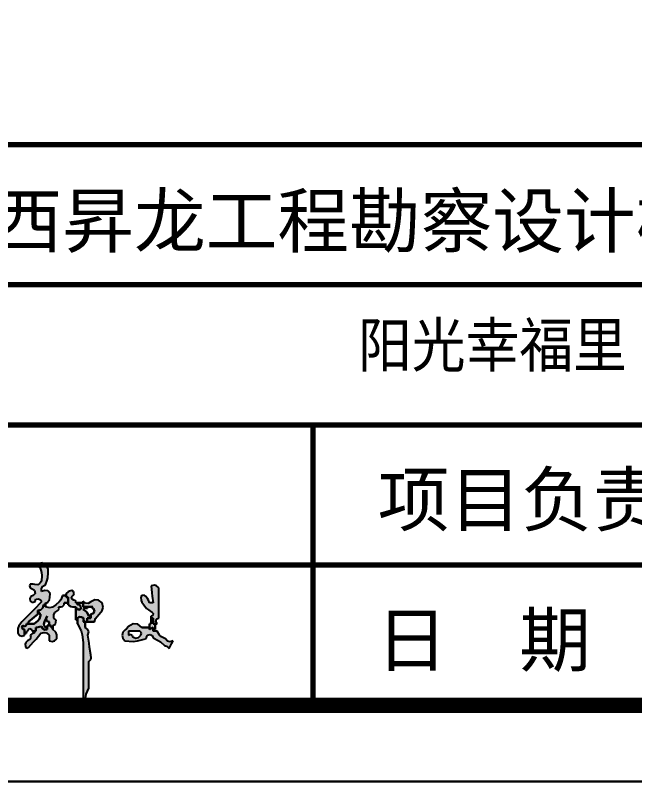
# Model space of a CAD drawing. Header units: millimetres. Extents: x -255 to 9196, y 129 to 426.
# Drawn here: x 3059 to 3099.7, y 129.3 to 179.6 of the extents above; entities that cross this region are included whole.
import ezdxf
from ezdxf.enums import TextEntityAlignment as Align

# ---------------------------------------------------------------- set-up
doc = ezdxf.new("R2010")
doc.units = ezdxf.units.MM
doc.layers.add('不打印', color=7, linetype='Continuous', plot=False)
doc.layers.add('地质-图框', color=7, linetype='Continuous')
doc.styles.add('LZ_PMT_LINE', font='SIMSUN_0.TTF', dxfattribs={"height": 2})
doc.styles.get("Standard").update_dxf_attribs({"font": 'simfang_0.ttf', "height": 2.5})

# ---------------------------------------------------------------- blocks, each defined once
blk = doc.blocks.new('zhengyi')
h = blk.add_hatch(color=256)
h.dxf.hatch_style = 1
h.paths.add_polyline_path([(256.6931, 181.627), (256.7081, 181.638), (256.7147, 181.6434), (256.7166, 181.6509), (256.7133, 181.6588), (256.7264, 181.6573), (256.735, 181.6602), (256.7446, 181.6692), (256.7446, 181.6734), (256.7446, 181.6755), (256.7446, 181.6797), (256.7654, 181.6797), (256.7654, 181.7109), (256.7613, 181.7109), (256.7592, 181.7109), (256.755, 181.7109), (256.755, 181.7213), (256.7342, 181.7213), (256.7253, 181.6975), (256.7171, 181.6857), (256.6977, 181.6692), (256.679, 181.6554), (256.6628, 181.6525), (256.6404, 181.6588), (256.6404, 181.6692), (256.63, 181.6692), (256.6264, 181.6519), (256.6161, 181.6415), (256.5987, 181.638), (256.5987, 181.6276), (256.6092, 181.6276), (256.6068, 181.6236), (256.6097, 181.6176), (256.6144, 181.6171), (256.6071, 181.5928), (256.5983, 181.5802), (256.5779, 181.5651), (256.5466, 181.5651), (256.5362, 181.5651), (256.5352, 181.5558), (256.5234, 181.5499), (256.5154, 181.5546), (256.5106, 181.5466), (256.5165, 181.5348), (256.5258, 181.5338), (256.5258, 181.513), (256.5362, 181.513), (256.5387, 181.5219), (256.5409, 181.5264), (256.5466, 181.5338), (256.5547, 181.5386), (256.5665, 181.5326), (256.5675, 181.5234), (256.5883, 181.5234), (256.5883, 181.5317), (256.5883, 181.5359), (256.5883, 181.5442), (256.6007, 181.5469), (256.607, 181.5479), (256.6196, 181.5494), (256.6259, 181.537), (256.6371, 181.5314), (256.6508, 181.5338), (256.6508, 181.5442), (256.6404, 181.5442), (256.633, 181.5545), (256.6316, 181.5633), (256.6352, 181.5755), (256.6414, 181.588), (256.6443, 181.5937), (256.6436, 181.5957), (256.6508, 181.6067), (256.6446, 181.5942), (256.6443, 181.5937), (256.6489, 181.58), (256.6612, 181.5755), (256.6612, 181.5546), (256.6717, 181.5546), (256.6717, 181.5505), (256.6717, 181.5484), (256.6717, 181.5442), (256.6821, 181.5442), (256.6821, 181.5546), (256.6966, 181.563), (256.6993, 181.5846), (256.6873, 181.5963), (256.6871, 181.6149)])
h.paths.add_polyline_path([(256.6664, 181.7317), (256.6531, 181.7455), (256.6375, 181.749), (256.6196, 181.7422), (256.6185, 181.7589), (256.6254, 181.7711), (256.6404, 181.7786), (256.6503, 181.8046), (256.6535, 181.8187), (256.656, 181.8463), (256.6549, 181.8678), (256.6476, 181.881), (256.63, 181.8932), (256.6219, 181.9001), (256.6087, 181.8975), (256.6039, 181.888), (256.6016, 181.884), (256.6045, 181.8781), (256.6092, 181.8776), (256.6189, 181.8476), (256.6211, 181.831), (256.6196, 181.7995), (256.6112, 181.7911), (256.6071, 181.787), (256.5987, 181.7786), (256.5822, 181.7817), (256.5738, 181.7827), (256.5571, 181.7838), (256.553, 181.7734), (256.5573, 181.7625), (256.5675, 181.7578), (256.5804, 181.7507), (256.5831, 181.7317), (256.5727, 181.7213), (256.5602, 181.715), (256.5547, 181.7038), (256.5571, 181.6901), (256.5681, 181.6829), (256.5838, 181.6881), (256.5883, 181.7005), (256.6021, 181.7029), (256.6132, 181.6973), (256.6196, 181.6849), (256.5758, 181.6411), (256.5539, 181.6192), (256.5102, 181.5755), (256.4943, 181.5544), (256.4893, 181.5393), (256.4893, 181.513), (256.4988, 181.5011), (256.5115, 181.4975), (256.5258, 181.5025), (256.5258, 181.5338), (256.5165, 181.5348), (256.5106, 181.5466), (256.5154, 181.5546), (256.5234, 181.5499), (256.5352, 181.5558), (256.5362, 181.5651), (256.5466, 181.5651), (256.5466, 181.5755), (256.5675, 181.5921), (256.5779, 181.6005), (256.5987, 181.6171), (256.5987, 181.6276), (256.5987, 181.638), (256.6161, 181.6415), (256.6264, 181.6519), (256.63, 181.6692), (256.6404, 181.6692), (256.6404, 181.6797), (256.6446, 181.6797), (256.6467, 181.6797), (256.6508, 181.6797), (256.6621, 181.6982), (256.6657, 181.71)])
h.paths.add_polyline_path([(256.6985, 181.5185), (256.6821, 181.5338), (256.6821, 181.5442), (256.6717, 181.5442), (256.6717, 181.5484), (256.6717, 181.5505), (256.6717, 181.5546), (256.6508, 181.5546), (256.6508, 181.5442), (256.6508, 181.5338), (256.6371, 181.5314), (256.6259, 181.537), (256.6196, 181.5494), (256.607, 181.5479), (256.6007, 181.5469), (256.5883, 181.5442), (256.5883, 181.5359), (256.5883, 181.5317), (256.5883, 181.5234), (256.5779, 181.5234), (256.5779, 181.513), (256.5689, 181.5105), (256.5644, 181.5083), (256.5571, 181.5025), (256.5595, 181.4888), (256.5539, 181.4776), (256.5414, 181.4713), (256.5323, 181.4618), (256.5294, 181.4531), (256.531, 181.44), (256.5326, 181.4336), (256.5415, 181.4307), (256.5466, 181.4348), (256.5751, 181.4648), (256.5887, 181.4805), (256.6144, 181.513), (256.6331, 181.5171), (256.646, 181.5142), (256.6612, 181.5025), (256.6612, 181.49), (256.6612, 181.4838), (256.6612, 181.4713), (256.6781, 181.468), (256.6896, 181.4709), (256.7029, 181.4817), (256.7042, 181.5041)])
h.paths.add_polyline_path([(256.8718, 181.6241), (256.8647, 181.6325), (256.8488, 181.6432), (256.8542, 181.6498), (256.8617, 181.6517), (256.8696, 181.6484), (256.8696, 181.6588), (256.8488, 181.6588), (256.8488, 181.6797), (256.8175, 181.6797), (256.8175, 181.6692), (256.8249, 181.6705), (256.8314, 181.6661), (256.8331, 181.6588), (256.8373, 181.6537), (256.8343, 181.6448), (256.8279, 181.6432), (256.8239, 181.6409), (256.8181, 181.6438), (256.8175, 181.6484), (256.8071, 181.6484), (256.8071, 181.5859), (256.8175, 181.5859), (256.8175, 181.5963), (256.8242, 181.6017), (256.8299, 181.6031), (256.8383, 181.6015), (256.8485, 181.5968), (256.8529, 181.5859), (256.8488, 181.5755), (256.8696, 181.5755), (256.8696, 181.5963), (256.8779, 181.5963), (256.8821, 181.5963), (256.8904, 181.5963), (256.8904, 181.6067), (256.88, 181.6067)])
h.paths.add_polyline_path([(256.8314, 181.6661), (256.8249, 181.6705), (256.8175, 181.6692), (256.8175, 181.6797), (256.8071, 181.6797), (256.8083, 181.6871), (256.804, 181.6936), (256.7967, 181.6953), (256.7872, 181.7), (256.7845, 181.7133), (256.7915, 181.7213), (256.7984, 181.7293), (256.7958, 181.7426), (256.7863, 181.7474), (256.7726, 181.7445), (256.7655, 181.7409), (256.755, 181.7317), (256.755, 181.7109), (256.7592, 181.7109), (256.7613, 181.7109), (256.7654, 181.7109), (256.7654, 181.6797), (256.7654, 181.6692), (256.78, 181.6601), (256.79, 181.6576), (256.8071, 181.6588), (256.8071, 181.6484), (256.8175, 181.6484), (256.8181, 181.6438), (256.8239, 181.6409), (256.8279, 181.6432), (256.8343, 181.6448), (256.8373, 181.6537), (256.8331, 181.6588)])
h.paths.add_polyline_path([(256.9529, 181.6797), (256.9333, 181.6953), (256.9124, 181.697), (256.8904, 181.6849), (256.8757, 181.6768), (256.8611, 181.6786), (256.8488, 181.6901), (256.8488, 181.6588), (256.9009, 181.6588), (256.8985, 181.6548), (256.9014, 181.6489), (256.9061, 181.6484), (256.9101, 181.635), (256.9036, 181.622), (256.8904, 181.6171), (256.8904, 181.6067), (256.8904, 181.5963), (256.8821, 181.5963), (256.8779, 181.5963), (256.8696, 181.5963), (256.8696, 181.5755), (256.9113, 181.5755), (256.9168, 181.5943), (256.9228, 181.6039), (256.9373, 181.6171), (256.9534, 181.6373), (256.9577, 181.6543)])
h.paths.add_polyline_path([(256.8792, 181.5198), (256.8738, 181.5341), (256.8592, 181.5442), (256.8592, 181.5755), (256.8488, 181.5755), (256.8529, 181.5859), (256.8485, 181.5968), (256.8383, 181.6015), (256.8299, 181.6031), (256.8242, 181.6017), (256.8175, 181.5963), (256.8175, 181.5859), (256.8175, 181.5651), (256.8372, 181.5262), (256.8438, 181.5041), (256.8488, 181.4609), (256.8488, 181.3234), (256.8488, 181.2546), (256.8488, 181.1171), (256.8571, 181.1171), (256.8613, 181.1171), (256.8696, 181.1171), (256.8621, 181.1541), (256.8646, 181.1764), (256.88, 181.2108), (256.88, 181.2692), (256.88, 181.2983), (256.88, 181.3567), (256.8899, 181.3682), (256.8928, 181.3782), (256.8904, 181.3932), (256.8842, 181.4369), (256.8811, 181.4588), (256.8748, 181.5025)])
h.paths.add_polyline_path([(257.2342, 181.5442), (257.2259, 181.54), (257.2217, 181.538), (257.2134, 181.5338), (257.2134, 181.5442), (257.1717, 181.5442), (257.1488, 181.5623), (257.1241, 181.5641), (257.0988, 181.5494), (257.0863, 181.5369), (257.08, 181.5307), (257.0675, 181.5182), (257.0634, 181.4994), (257.0663, 181.4865), (257.078, 181.4713), (257.1239, 181.4678), (257.1481, 181.47), (257.1926, 181.4817), (257.1967, 181.49), (257.1988, 181.4942), (257.203, 181.5025), (257.2168, 181.5049), (257.2279, 181.4994), (257.2342, 181.4869), (257.261, 181.4733), (257.2739, 181.4647), (257.2967, 181.4452), (257.3081, 181.4409), (257.3137, 181.4376), (257.3228, 181.4296), (257.3311, 181.4463), (257.3353, 181.4546), (257.3436, 181.4713), (257.3275, 181.4654), (257.3134, 181.4689), (257.302, 181.4817), (257.2796, 181.493), (257.269, 181.5025), (257.2551, 181.5234), (257.2467, 181.5234), (257.2426, 181.5234), (257.2342, 181.5234)])
h.paths.add_polyline_path([(257.1677, 181.5176), (257.1695, 181.5106), (257.1665, 181.5025), (257.1531, 181.4888), (257.1376, 181.4853), (257.1196, 181.4921), (257.1186, 181.5014), (257.1068, 181.5073), (257.0988, 181.5025), (257.0988, 181.5109), (257.0988, 181.515), (257.0988, 181.5234), (257.1238, 181.5234), (257.1363, 181.5234), (257.1613, 181.5234)], flags=16)
h.paths.add_polyline_path([(257.2655, 181.663), (257.2655, 181.6963), (257.2655, 181.763), (257.2522, 181.7738), (257.2407, 181.7767), (257.2238, 181.7734), (257.2268, 181.7358), (257.2289, 181.717), (257.2342, 181.6797), (257.2259, 181.6797), (257.2217, 181.6797), (257.2134, 181.6797), (257.2078, 181.6955), (257.2034, 181.7033), (257.1926, 181.7161), (257.1845, 181.7231), (257.1712, 181.7204), (257.1665, 181.7109), (257.1673, 181.6931), (257.171, 181.6831), (257.1821, 181.6692), (257.1979, 181.6497), (257.2078, 181.6409), (257.229, 181.6276), (257.2347, 181.6211), (257.2319, 181.6097), (257.2238, 181.6067), (257.2238, 181.5963), (257.2342, 181.5963), (257.2342, 181.5838), (257.2342, 181.5776), (257.2342, 181.5651), (257.2551, 181.5651), (257.2479, 181.5761), (257.2531, 181.5918), (257.2655, 181.5963)])
h.paths.add_polyline_path([(257.2447, 181.5651), (257.2342, 181.5651), (257.2342, 181.5776), (257.2342, 181.5838), (257.2342, 181.5963), (257.2238, 181.5963), (257.2238, 181.5651), (257.2197, 181.5651), (257.2176, 181.5651), (257.2134, 181.5651), (257.2134, 181.5338), (257.2217, 181.538), (257.2259, 181.54), (257.2342, 181.5442), (257.2342, 181.5338), (257.2447, 181.5338)])
for p, q in [((256.6039, 181.888), (256.6016, 181.884)), ((256.6016, 181.884), (256.6045, 181.8781)), ((256.6087, 181.8975), (256.6039, 181.888)), ((256.6045, 181.8781), (256.6092, 181.8776)), ((256.6219, 181.9001), (256.6087, 181.8975)), ((256.6092, 181.8776), (256.6189, 181.8476)), ((256.63, 181.8932), (256.6219, 181.9001)), ((256.6476, 181.881), (256.63, 181.8932)), ((256.6549, 181.8678), (256.6476, 181.881)), ((256.6189, 181.8476), (256.6211, 181.831)), ((256.6211, 181.831), (256.6196, 181.7995)), ((256.6535, 181.8187), (256.656, 181.8463)), ((256.656, 181.8463), (256.6549, 181.8678)), ((256.6071, 181.787), (256.5987, 181.7786)), ((256.6112, 181.7911), (256.6071, 181.787)), ((256.6196, 181.7995), (256.6112, 181.7911)), ((256.6404, 181.7786), (256.6503, 181.8046)), ((256.6503, 181.8046), (256.6535, 181.8187)), ((256.5571, 181.7838), (256.553, 181.7734)), ((256.553, 181.7734), (256.5573, 181.7625)), ((256.5738, 181.7827), (256.5571, 181.7838)), ((256.5573, 181.7625), (256.5675, 181.7578)), ((256.5675, 181.7578), (256.5804, 181.7507)), ((256.5822, 181.7817), (256.5738, 181.7827)), ((256.5804, 181.7507), (256.5831, 181.7317)), ((256.5987, 181.7786), (256.5822, 181.7817)), ((256.6185, 181.7589), (256.6254, 181.7711)), ((256.6196, 181.7422), (256.6185, 181.7589)), ((256.6375, 181.749), (256.6196, 181.7422)), ((256.6254, 181.7711), (256.6404, 181.7786)), ((256.6531, 181.7455), (256.6375, 181.749)), ((256.6664, 181.7317), (256.6531, 181.7455)), ((256.7726, 181.7445), (256.7655, 181.7409)), ((256.7863, 181.7474), (256.7726, 181.7445)), ((256.7958, 181.7426), (256.7863, 181.7474)), ((257.2407, 181.7767), (257.2238, 181.7734)), ((257.2238, 181.7734), (257.2268, 181.7358)), ((257.2522, 181.7738), (257.2407, 181.7767)), ((257.2655, 181.763), (257.2522, 181.7738)), ((257.2655, 181.6963), (257.2655, 181.763)), ((256.5602, 181.715), (256.5547, 181.7038)), ((256.5547, 181.7038), (256.5571, 181.6901)), ((256.5727, 181.7213), (256.5602, 181.715)), ((256.5831, 181.7317), (256.5727, 181.7213)), ((256.5883, 181.7005), (256.6021, 181.7029)), ((256.6021, 181.7029), (256.6132, 181.6973)), ((256.6621, 181.6982), (256.6657, 181.71)), ((256.6657, 181.71), (256.6664, 181.7317)), ((256.7342, 181.7213), (256.7253, 181.6975)), ((256.755, 181.7213), (256.7342, 181.7213)), ((256.7342, 181.7213), (256.755, 181.7213)), ((256.755, 181.7213), (256.7342, 181.7213)), ((256.7655, 181.7409), (256.755, 181.7317)), ((256.755, 181.7317), (256.755, 181.7109)), ((256.755, 181.7109), (256.755, 181.7317)), ((256.755, 181.7317), (256.755, 181.7109)), ((256.755, 181.7109), (256.755, 181.7213)), ((256.755, 181.7213), (256.755, 181.7109)), ((256.755, 181.7109), (256.755, 181.7213)), ((256.755, 181.7109), (256.7592, 181.7109)), ((256.7592, 181.7109), (256.755, 181.7109)), ((256.7592, 181.7109), (256.7613, 181.7109)), ((256.7613, 181.7109), (256.7592, 181.7109)), ((256.7613, 181.7109), (256.7654, 181.7109)), ((256.7654, 181.7109), (256.7613, 181.7109)), ((256.7654, 181.7109), (256.7654, 181.6692)), ((256.7654, 181.6692), (256.7654, 181.7109)), ((256.7654, 181.7109), (256.7654, 181.6692)), ((256.7654, 181.6797), (256.7654, 181.7109)), ((256.7654, 181.7109), (256.7654, 181.6797)), ((256.7654, 181.6797), (256.7654, 181.7109)), ((256.7845, 181.7133), (256.7915, 181.7213)), ((256.7872, 181.7), (256.7845, 181.7133)), ((256.7915, 181.7213), (256.7984, 181.7293)), ((256.7984, 181.7293), (256.7958, 181.7426)), ((257.1712, 181.7204), (257.1665, 181.7109)), ((257.1665, 181.7109), (257.1673, 181.6931)), ((257.1845, 181.7231), (257.1712, 181.7204)), ((257.1926, 181.7161), (257.1845, 181.7231)), ((257.2034, 181.7033), (257.1926, 181.7161)), ((257.2078, 181.6955), (257.2034, 181.7033)), ((257.2268, 181.7358), (257.2289, 181.717)), ((257.2289, 181.717), (257.2342, 181.6797)), ((256.5571, 181.6901), (256.5681, 181.6829)), ((256.5681, 181.6829), (256.5838, 181.6881)), ((256.6196, 181.6849), (256.5758, 181.6411)), ((256.5838, 181.6881), (256.5883, 181.7005)), ((256.6132, 181.6973), (256.6196, 181.6849)), ((256.63, 181.6692), (256.6264, 181.6519)), ((256.6264, 181.6519), (256.63, 181.6692)), ((256.6404, 181.6692), (256.63, 181.6692)), ((256.63, 181.6692), (256.6404, 181.6692)), ((256.6404, 181.6692), (256.63, 181.6692)), ((256.63, 181.6692), (256.6404, 181.6692)), ((256.6404, 181.6692), (256.63, 181.6692)), ((256.63, 181.6692), (256.6404, 181.6692)), ((256.6404, 181.6692), (256.6404, 181.6797)), ((256.6404, 181.6797), (256.6404, 181.6692)), ((256.6404, 181.6692), (256.6404, 181.6797)), ((256.6404, 181.6797), (256.6446, 181.6797)), ((256.6404, 181.6588), (256.6404, 181.6692)), ((256.6404, 181.6692), (256.6404, 181.6588)), ((256.6404, 181.6588), (256.6404, 181.6692)), ((256.6628, 181.6525), (256.6404, 181.6588)), ((256.6446, 181.6797), (256.6467, 181.6797)), ((256.6467, 181.6797), (256.6508, 181.6797)), ((256.6508, 181.6797), (256.6621, 181.6982)), ((256.6977, 181.6692), (256.679, 181.6554)), ((256.7171, 181.6857), (256.6977, 181.6692)), ((256.7166, 181.6509), (256.7133, 181.6588)), ((256.7133, 181.6588), (256.7264, 181.6573)), ((256.7253, 181.6975), (256.7171, 181.6857)), ((256.7264, 181.6573), (256.735, 181.6602)), ((256.735, 181.6602), (256.7446, 181.6692)), ((256.7446, 181.6755), (256.7446, 181.6797)), ((256.7446, 181.6797), (256.7654, 181.6797)), ((256.7654, 181.6797), (256.7446, 181.6797)), ((256.7446, 181.6797), (256.7654, 181.6797)), ((256.7446, 181.6734), (256.7446, 181.6755)), ((256.7446, 181.6692), (256.7446, 181.6734)), ((256.7654, 181.6692), (256.78, 181.6601)), ((256.78, 181.6601), (256.79, 181.6576)), ((256.7967, 181.6953), (256.7872, 181.7)), ((256.79, 181.6576), (256.8071, 181.6588)), ((256.804, 181.6936), (256.7967, 181.6953)), ((256.8083, 181.6871), (256.804, 181.6936)), ((256.8071, 181.6797), (256.8083, 181.6871)), ((256.8175, 181.6797), (256.8071, 181.6797)), ((256.8071, 181.6797), (256.8175, 181.6797)), ((256.8175, 181.6797), (256.8071, 181.6797)), ((256.8071, 181.6588), (256.8071, 181.6484)), ((256.8071, 181.6484), (256.8071, 181.6588)), ((256.8071, 181.6588), (256.8071, 181.6484)), ((256.8488, 181.6797), (256.8175, 181.6797)), ((256.8175, 181.6797), (256.8488, 181.6797)), ((256.8488, 181.6797), (256.8175, 181.6797)), ((256.8175, 181.6797), (256.8175, 181.6692)), ((256.8175, 181.6692), (256.8175, 181.6797)), ((256.8175, 181.6797), (256.8175, 181.6692)), ((256.8175, 181.6692), (256.8175, 181.6797)), ((256.8175, 181.6797), (256.8175, 181.6692)), ((256.8175, 181.6692), (256.8175, 181.6797)), ((256.8175, 181.6692), (256.8249, 181.6705)), ((256.8249, 181.6705), (256.8175, 181.6692)), ((256.8249, 181.6705), (256.8314, 181.6661)), ((256.8314, 181.6661), (256.8249, 181.6705)), ((256.8314, 181.6661), (256.8331, 181.6588)), ((256.8331, 181.6588), (256.8314, 181.6661)), ((256.8331, 181.6588), (256.8373, 181.6537)), ((256.8373, 181.6537), (256.8331, 181.6588)), ((256.8611, 181.6786), (256.8488, 181.6901)), ((256.8488, 181.6901), (256.8488, 181.6588)), ((256.8488, 181.6588), (256.8488, 181.6901)), ((256.8488, 181.6901), (256.8488, 181.6588)), ((256.8488, 181.6588), (256.8488, 181.6797)), ((256.8488, 181.6797), (256.8488, 181.6588)), ((256.8488, 181.6588), (256.8488, 181.6797)), ((256.8696, 181.6588), (256.8488, 181.6588)), ((256.8488, 181.6588), (256.8696, 181.6588)), ((256.8696, 181.6588), (256.8488, 181.6588)), ((256.8488, 181.6588), (256.9009, 181.6588)), ((256.9009, 181.6588), (256.8488, 181.6588)), ((256.8488, 181.6588), (256.9009, 181.6588)), ((256.8757, 181.6768), (256.8611, 181.6786)), ((256.8696, 181.6484), (256.8696, 181.6588)), ((256.8696, 181.6588), (256.8696, 181.6484)), ((256.8696, 181.6484), (256.8696, 181.6588)), ((256.9009, 181.6588), (256.8696, 181.6588)), ((256.8696, 181.6588), (256.9009, 181.6588)), ((256.9009, 181.6588), (256.8696, 181.6588)), ((256.8696, 181.6588), (256.8696, 181.6484)), ((256.8696, 181.6484), (256.8696, 181.6588)), ((256.8696, 181.6588), (256.8696, 181.6484)), ((256.8904, 181.6849), (256.8757, 181.6768)), ((256.9124, 181.697), (256.8904, 181.6849)), ((256.9009, 181.6588), (256.8985, 181.6548)), ((256.8985, 181.6548), (256.9009, 181.6588)), ((256.9333, 181.6953), (256.9124, 181.697)), ((256.9529, 181.6797), (256.9333, 181.6953)), ((256.9577, 181.6543), (256.9529, 181.6797)), ((257.1673, 181.6931), (257.171, 181.6831)), ((257.171, 181.6831), (257.1821, 181.6692)), ((257.1821, 181.6692), (257.1979, 181.6497)), ((257.2134, 181.6797), (257.2078, 181.6955)), ((257.2217, 181.6797), (257.2134, 181.6797)), ((257.2259, 181.6797), (257.2217, 181.6797)), ((257.2342, 181.6797), (257.2259, 181.6797)), ((257.2655, 181.663), (257.2655, 181.6963)), ((257.2655, 181.5963), (257.2655, 181.663)), ((256.5539, 181.6192), (256.5102, 181.5755)), ((256.5758, 181.6411), (256.5539, 181.6192)), ((256.5779, 181.6005), (256.5987, 181.6171)), ((256.5987, 181.6171), (256.5779, 181.6005)), ((256.6161, 181.6415), (256.5987, 181.638)), ((256.5987, 181.638), (256.6161, 181.6415)), ((256.5987, 181.638), (256.5987, 181.6276)), ((256.5987, 181.6276), (256.5987, 181.638)), ((256.5987, 181.638), (256.5987, 181.6276)), ((256.5987, 181.6171), (256.5987, 181.638)), ((256.5987, 181.638), (256.5987, 181.6171)), ((256.5987, 181.6171), (256.5987, 181.638)), ((256.5987, 181.6276), (256.6092, 181.6276)), ((256.6092, 181.6276), (256.5987, 181.6276)), ((256.5987, 181.6276), (256.6092, 181.6276)), ((256.6092, 181.6276), (256.5987, 181.6276)), ((256.5987, 181.6276), (256.6092, 181.6276)), ((256.6092, 181.6276), (256.5987, 181.6276)), ((256.5987, 181.6276), (256.5987, 181.6171)), ((256.5987, 181.6171), (256.5987, 181.6276)), ((256.5987, 181.6276), (256.5987, 181.6171)), ((256.6092, 181.6276), (256.6068, 181.6236)), ((256.6068, 181.6236), (256.6092, 181.6276)), ((256.6068, 181.6236), (256.6097, 181.6176)), ((256.6097, 181.6176), (256.6068, 181.6236)), ((256.6144, 181.6171), (256.6071, 181.5928)), ((256.6071, 181.5928), (256.6144, 181.6171)), ((256.6097, 181.6176), (256.6144, 181.6171)), ((256.6144, 181.6171), (256.6097, 181.6176)), ((256.6264, 181.6519), (256.6161, 181.6415)), ((256.6161, 181.6415), (256.6264, 181.6519)), ((256.679, 181.6554), (256.6628, 181.6525)), ((256.6871, 181.6149), (256.6931, 181.627)), ((256.6931, 181.627), (256.7081, 181.638)), ((256.7081, 181.638), (256.7147, 181.6434)), ((256.7147, 181.6434), (256.7166, 181.6509)), ((256.8175, 181.6484), (256.8071, 181.6484)), ((256.8071, 181.6484), (256.8175, 181.6484)), ((256.8175, 181.6484), (256.8071, 181.6484)), ((256.8071, 181.6484), (256.8071, 181.5859)), ((256.8071, 181.5859), (256.8071, 181.6484)), ((256.8071, 181.6484), (256.8071, 181.5859)), ((256.8071, 181.6484), (256.8175, 181.6484)), ((256.8175, 181.6484), (256.8071, 181.6484)), ((256.8071, 181.6484), (256.8175, 181.6484)), ((256.8181, 181.6438), (256.8175, 181.6484)), ((256.8175, 181.6484), (256.8181, 181.6438)), ((256.8239, 181.6409), (256.8181, 181.6438)), ((256.8181, 181.6438), (256.8239, 181.6409)), ((256.8279, 181.6432), (256.8239, 181.6409)), ((256.8239, 181.6409), (256.8279, 181.6432)), ((256.8343, 181.6448), (256.8279, 181.6432)), ((256.8279, 181.6432), (256.8343, 181.6448)), ((256.8373, 181.6537), (256.8343, 181.6448)), ((256.8343, 181.6448), (256.8373, 181.6537)), ((256.8488, 181.6432), (256.8542, 181.6498)), ((256.8542, 181.6498), (256.8488, 181.6432)), ((256.8647, 181.6325), (256.8488, 181.6432)), ((256.8488, 181.6432), (256.8647, 181.6325)), ((256.8542, 181.6498), (256.8617, 181.6517)), ((256.8617, 181.6517), (256.8542, 181.6498)), ((256.8617, 181.6517), (256.8696, 181.6484)), ((256.8696, 181.6484), (256.8617, 181.6517)), ((256.8718, 181.6241), (256.8647, 181.6325)), ((256.8647, 181.6325), (256.8718, 181.6241)), ((256.88, 181.6067), (256.8718, 181.6241)), ((256.8718, 181.6241), (256.88, 181.6067)), ((256.9036, 181.622), (256.8904, 181.6171)), ((256.8904, 181.6171), (256.9036, 181.622)), ((256.8904, 181.6171), (256.8904, 181.5963)), ((256.8904, 181.5963), (256.8904, 181.6171)), ((256.8904, 181.6171), (256.8904, 181.5963)), ((256.8904, 181.6067), (256.8904, 181.6171)), ((256.8904, 181.6171), (256.8904, 181.6067)), ((256.8904, 181.6067), (256.8904, 181.6171)), ((256.8985, 181.6548), (256.9014, 181.6489)), ((256.9014, 181.6489), (256.8985, 181.6548)), ((256.9014, 181.6489), (256.9061, 181.6484)), ((256.9061, 181.6484), (256.9014, 181.6489)), ((256.9101, 181.635), (256.9036, 181.622)), ((256.9036, 181.622), (256.9101, 181.635)), ((256.9061, 181.6484), (256.9101, 181.635)), ((256.9101, 181.635), (256.9061, 181.6484)), ((256.9228, 181.6039), (256.9373, 181.6171)), ((256.9373, 181.6171), (256.9534, 181.6373)), ((256.9534, 181.6373), (256.9577, 181.6543)), ((257.1979, 181.6497), (257.2078, 181.6409)), ((257.2078, 181.6409), (257.229, 181.6276)), ((257.229, 181.6276), (257.2347, 181.6211)), ((257.2347, 181.6211), (257.2319, 181.6097)), ((256.5102, 181.5755), (256.4943, 181.5544)), ((256.5466, 181.5755), (256.5675, 181.5921)), ((256.5675, 181.5921), (256.5466, 181.5755)), ((256.5466, 181.5651), (256.5466, 181.5755)), ((256.5466, 181.5755), (256.5466, 181.5651)), ((256.5466, 181.5651), (256.5466, 181.5755)), ((256.5466, 181.5755), (256.5466, 181.5651)), ((256.5466, 181.5651), (256.5466, 181.5755)), ((256.5466, 181.5755), (256.5466, 181.5651)), ((256.5675, 181.5921), (256.5779, 181.6005)), ((256.5779, 181.6005), (256.5675, 181.5921)), ((256.5983, 181.5802), (256.5779, 181.5651)), ((256.5779, 181.5651), (256.5983, 181.5802)), ((256.6071, 181.5928), (256.5983, 181.5802)), ((256.5983, 181.5802), (256.6071, 181.5928)), ((256.6316, 181.5633), (256.6352, 181.5755)), ((256.6352, 181.5755), (256.6316, 181.5633)), ((256.6352, 181.5755), (256.6414, 181.588)), ((256.6414, 181.588), (256.6352, 181.5755)), ((256.6414, 181.588), (256.6446, 181.5942)), ((256.6446, 181.5942), (256.6414, 181.588)), ((256.6508, 181.6067), (256.6436, 181.5957)), ((256.6436, 181.5957), (256.6508, 181.6067)), ((256.6436, 181.5957), (256.6489, 181.58)), ((256.6489, 181.58), (256.6436, 181.5957)), ((256.6446, 181.5942), (256.6508, 181.6067)), ((256.6508, 181.6067), (256.6446, 181.5942)), ((256.6489, 181.58), (256.6612, 181.5755)), ((256.6612, 181.5755), (256.6489, 181.58)), ((256.6612, 181.5755), (256.6612, 181.5546)), ((256.6612, 181.5546), (256.6612, 181.5755)), ((256.6612, 181.5755), (256.6612, 181.5546)), ((256.6612, 181.5546), (256.6612, 181.5755)), ((256.6612, 181.5755), (256.6612, 181.5546)), ((256.6612, 181.5546), (256.6612, 181.5755)), ((256.6873, 181.5963), (256.6871, 181.6149)), ((256.6993, 181.5846), (256.6873, 181.5963)), ((256.6966, 181.563), (256.6993, 181.5846)), ((256.8071, 181.5859), (256.8175, 181.5859)), ((256.8175, 181.5859), (256.8071, 181.5859)), ((256.8071, 181.5859), (256.8175, 181.5859)), ((256.8242, 181.6017), (256.8175, 181.5963)), ((256.8175, 181.5963), (256.8242, 181.6017)), ((256.8175, 181.5963), (256.8175, 181.5651)), ((256.8175, 181.5651), (256.8175, 181.5963)), ((256.8175, 181.5963), (256.8175, 181.5651)), ((256.8175, 181.5859), (256.8175, 181.5963)), ((256.8175, 181.5963), (256.8175, 181.5859)), ((256.8175, 181.5859), (256.8175, 181.5963)), ((256.8299, 181.6031), (256.8242, 181.6017)), ((256.8242, 181.6017), (256.8299, 181.6031)), ((256.8383, 181.6015), (256.8299, 181.6031)), ((256.8299, 181.6031), (256.8383, 181.6015)), ((256.8485, 181.5968), (256.8383, 181.6015)), ((256.8383, 181.6015), (256.8485, 181.5968)), ((256.8529, 181.5859), (256.8485, 181.5968)), ((256.8485, 181.5968), (256.8529, 181.5859)), ((256.8488, 181.5755), (256.8529, 181.5859)), ((256.8529, 181.5859), (256.8488, 181.5755)), ((256.8592, 181.5755), (256.8488, 181.5755)), ((256.8488, 181.5755), (256.8592, 181.5755)), ((256.8592, 181.5755), (256.8488, 181.5755)), ((256.8488, 181.5755), (256.8696, 181.5755)), ((256.8696, 181.5755), (256.8488, 181.5755)), ((256.8488, 181.5755), (256.8696, 181.5755)), ((256.8592, 181.5442), (256.8592, 181.5755)), ((256.8592, 181.5755), (256.8592, 181.5442)), ((256.8592, 181.5442), (256.8592, 181.5755)), ((256.8696, 181.5755), (256.8696, 181.5963)), ((256.8696, 181.5963), (256.8696, 181.5755)), ((256.8696, 181.5755), (256.8696, 181.5963)), ((256.8696, 181.5963), (256.8779, 181.5963)), ((256.8779, 181.5963), (256.8696, 181.5963)), ((256.8696, 181.5963), (256.8696, 181.5755)), ((256.8696, 181.5755), (256.8696, 181.5963)), ((256.8696, 181.5963), (256.8696, 181.5755)), ((256.8696, 181.5755), (256.9113, 181.5755)), ((256.9113, 181.5755), (256.8696, 181.5755)), ((256.8696, 181.5755), (256.9113, 181.5755)), ((256.8779, 181.5963), (256.8821, 181.5963)), ((256.8821, 181.5963), (256.8779, 181.5963)), ((256.8904, 181.6067), (256.88, 181.6067)), ((256.88, 181.6067), (256.8904, 181.6067)), ((256.8904, 181.6067), (256.88, 181.6067)), ((256.88, 181.6067), (256.8904, 181.6067)), ((256.8904, 181.6067), (256.88, 181.6067)), ((256.88, 181.6067), (256.8904, 181.6067)), ((256.8821, 181.5963), (256.8904, 181.5963)), ((256.8904, 181.5963), (256.8821, 181.5963)), ((256.8904, 181.5963), (256.8904, 181.6067)), ((256.8904, 181.6067), (256.8904, 181.5963)), ((256.8904, 181.5963), (256.8904, 181.6067)), ((256.9113, 181.5755), (256.9168, 181.5943)), ((256.9168, 181.5943), (256.9228, 181.6039)), ((257.2319, 181.6097), (257.2238, 181.6067)), ((257.2238, 181.6067), (257.2238, 181.5963)), ((257.2238, 181.5963), (257.2238, 181.6067)), ((257.2238, 181.6067), (257.2238, 181.5963)), ((257.2342, 181.5963), (257.2238, 181.5963)), ((257.2238, 181.5963), (257.2342, 181.5963)), ((257.2342, 181.5963), (257.2238, 181.5963)), ((257.2238, 181.5963), (257.2238, 181.5651)), ((257.2238, 181.5651), (257.2238, 181.5963)), ((257.2238, 181.5963), (257.2238, 181.5651)), ((257.2238, 181.5963), (257.2342, 181.5963)), ((257.2342, 181.5963), (257.2238, 181.5963)), ((257.2238, 181.5963), (257.2342, 181.5963)), ((257.2342, 181.5838), (257.2342, 181.5963)), ((257.2342, 181.5963), (257.2342, 181.5838)), ((257.2342, 181.5776), (257.2342, 181.5838)), ((257.2342, 181.5838), (257.2342, 181.5776)), ((257.2342, 181.5651), (257.2342, 181.5776)), ((257.2342, 181.5776), (257.2342, 181.5651)), ((257.2479, 181.5761), (257.2531, 181.5918)), ((257.2551, 181.5651), (257.2479, 181.5761)), ((257.2531, 181.5918), (257.2655, 181.5963)), ((256.4943, 181.5544), (256.4893, 181.5393)), ((256.4893, 181.5393), (256.4893, 181.513)), ((256.5154, 181.5546), (256.5106, 181.5466)), ((256.5106, 181.5466), (256.5154, 181.5546)), ((256.5106, 181.5466), (256.5165, 181.5348)), ((256.5165, 181.5348), (256.5106, 181.5466)), ((256.5234, 181.5499), (256.5154, 181.5546)), ((256.5154, 181.5546), (256.5234, 181.5499)), ((256.5165, 181.5348), (256.5258, 181.5338)), ((256.5258, 181.5338), (256.5165, 181.5348)), ((256.5352, 181.5558), (256.5234, 181.5499)), ((256.5234, 181.5499), (256.5352, 181.5558)), ((256.5258, 181.5338), (256.5258, 181.513)), ((256.5258, 181.513), (256.5258, 181.5338)), ((256.5258, 181.5338), (256.5258, 181.513)), ((256.5258, 181.5025), (256.5258, 181.5338)), ((256.5258, 181.5338), (256.5258, 181.5025)), ((256.5258, 181.5025), (256.5258, 181.5338)), ((256.5362, 181.5651), (256.5352, 181.5558)), ((256.5352, 181.5558), (256.5362, 181.5651)), ((256.5779, 181.5651), (256.5362, 181.5651)), ((256.5362, 181.5651), (256.5779, 181.5651)), ((256.5779, 181.5651), (256.5362, 181.5651)), ((256.5362, 181.5651), (256.5466, 181.5651)), ((256.5466, 181.5651), (256.5362, 181.5651)), ((256.5362, 181.5651), (256.5466, 181.5651)), ((256.5409, 181.5264), (256.5466, 181.5338)), ((256.5466, 181.5651), (256.5779, 181.5651)), ((256.5779, 181.5651), (256.5466, 181.5651)), ((256.5466, 181.5651), (256.5779, 181.5651)), ((256.5466, 181.5338), (256.5547, 181.5386)), ((256.5547, 181.5386), (256.5665, 181.5326)), ((256.5665, 181.5326), (256.5675, 181.5234)), ((256.5883, 181.5442), (256.6007, 181.5469)), ((256.6007, 181.5469), (256.5883, 181.5442)), ((256.5883, 181.5359), (256.5883, 181.5442)), ((256.5883, 181.5442), (256.5883, 181.5359)), ((256.5883, 181.5317), (256.5883, 181.5359)), ((256.5883, 181.5359), (256.5883, 181.5317)), ((256.6007, 181.5469), (256.607, 181.5479)), ((256.607, 181.5479), (256.6007, 181.5469)), ((256.607, 181.5479), (256.6196, 181.5494)), ((256.6196, 181.5494), (256.607, 181.5479)), ((256.6196, 181.5494), (256.6259, 181.537)), ((256.6259, 181.537), (256.6196, 181.5494)), ((256.6259, 181.537), (256.6371, 181.5314)), ((256.6371, 181.5314), (256.6259, 181.537)), ((256.633, 181.5545), (256.6316, 181.5633)), ((256.6316, 181.5633), (256.633, 181.5545)), ((256.6404, 181.5442), (256.633, 181.5545)), ((256.633, 181.5545), (256.6404, 181.5442)), ((256.6371, 181.5314), (256.6508, 181.5338)), ((256.6508, 181.5338), (256.6371, 181.5314)), ((256.6508, 181.5442), (256.6404, 181.5442)), ((256.6404, 181.5442), (256.6508, 181.5442)), ((256.6508, 181.5442), (256.6404, 181.5442)), ((256.6404, 181.5442), (256.6508, 181.5442)), ((256.6508, 181.5442), (256.6404, 181.5442)), ((256.6404, 181.5442), (256.6508, 181.5442)), ((256.6717, 181.5546), (256.6508, 181.5546)), ((256.6508, 181.5546), (256.6717, 181.5546)), ((256.6717, 181.5546), (256.6508, 181.5546)), ((256.6508, 181.5546), (256.6508, 181.5338)), ((256.6508, 181.5338), (256.6508, 181.5546)), ((256.6508, 181.5546), (256.6508, 181.5338)), ((256.6508, 181.5442), (256.6508, 181.5546)), ((256.6508, 181.5546), (256.6508, 181.5442)), ((256.6508, 181.5442), (256.6508, 181.5546)), ((256.6508, 181.5546), (256.6612, 181.5546)), ((256.6612, 181.5546), (256.6508, 181.5546)), ((256.6508, 181.5546), (256.6612, 181.5546)), ((256.6508, 181.5338), (256.6508, 181.5442)), ((256.6508, 181.5442), (256.6508, 181.5338)), ((256.6508, 181.5338), (256.6508, 181.5442)), ((256.6612, 181.5546), (256.6717, 181.5546)), ((256.6717, 181.5546), (256.6612, 181.5546)), ((256.6612, 181.5546), (256.6717, 181.5546)), ((256.6717, 181.5546), (256.6717, 181.5505)), ((256.6717, 181.5505), (256.6717, 181.5546)), ((256.6717, 181.5505), (256.6717, 181.5484)), ((256.6717, 181.5484), (256.6717, 181.5505)), ((256.6717, 181.5484), (256.6717, 181.5442)), ((256.6717, 181.5442), (256.6717, 181.5484)), ((256.6717, 181.5442), (256.6821, 181.5442)), ((256.6821, 181.5442), (256.6717, 181.5442)), ((256.6717, 181.5442), (256.6821, 181.5442)), ((256.6821, 181.5442), (256.6717, 181.5442)), ((256.6717, 181.5442), (256.6821, 181.5442)), ((256.6821, 181.5442), (256.6717, 181.5442)), ((256.6821, 181.5546), (256.6966, 181.563)), ((256.6821, 181.5442), (256.6821, 181.5546)), ((256.6821, 181.5546), (256.6821, 181.5442)), ((256.6821, 181.5442), (256.6821, 181.5546)), ((256.6821, 181.5338), (256.6821, 181.5442)), ((256.6821, 181.5442), (256.6821, 181.5338)), ((256.6821, 181.5338), (256.6821, 181.5442)), ((256.6985, 181.5185), (256.6821, 181.5338)), ((256.8175, 181.5651), (256.8372, 181.5262)), ((256.8738, 181.5341), (256.8592, 181.5442)), ((256.8792, 181.5198), (256.8738, 181.5341)), ((257.0863, 181.5369), (257.08, 181.5307)), ((257.0988, 181.5494), (257.0863, 181.5369)), ((257.1241, 181.5641), (257.0988, 181.5494)), ((257.1488, 181.5623), (257.1241, 181.5641)), ((257.1717, 181.5442), (257.1488, 181.5623)), ((257.2134, 181.5442), (257.1717, 181.5442)), ((257.1717, 181.5442), (257.2134, 181.5442)), ((257.2134, 181.5442), (257.1717, 181.5442)), ((257.2176, 181.5651), (257.2134, 181.5651)), ((257.2134, 181.5651), (257.2134, 181.5338)), ((257.2134, 181.5338), (257.2134, 181.5651)), ((257.2134, 181.5651), (257.2134, 181.5338)), ((257.2134, 181.5338), (257.2134, 181.5442)), ((257.2134, 181.5442), (257.2134, 181.5338)), ((257.2134, 181.5338), (257.2134, 181.5442)), ((257.2217, 181.538), (257.2134, 181.5338)), ((257.2134, 181.5338), (257.2217, 181.538)), ((257.2197, 181.5651), (257.2176, 181.5651)), ((257.2238, 181.5651), (257.2197, 181.5651)), ((257.2259, 181.54), (257.2217, 181.538)), ((257.2217, 181.538), (257.2259, 181.54)), ((257.2342, 181.5442), (257.2259, 181.54)), ((257.2259, 181.54), (257.2342, 181.5442)), ((257.2447, 181.5651), (257.2342, 181.5651)), ((257.2342, 181.5651), (257.2447, 181.5651)), ((257.2447, 181.5651), (257.2342, 181.5651)), ((257.2342, 181.5651), (257.2551, 181.5651)), ((257.2551, 181.5651), (257.2342, 181.5651)), ((257.2342, 181.5651), (257.2551, 181.5651)), ((257.2342, 181.5234), (257.2342, 181.5442)), ((257.2342, 181.5442), (257.2342, 181.5234)), ((257.2342, 181.5234), (257.2342, 181.5442)), ((257.2342, 181.5442), (257.2342, 181.5338)), ((257.2342, 181.5338), (257.2342, 181.5442)), ((257.2342, 181.5442), (257.2342, 181.5338)), ((257.2342, 181.5338), (257.2447, 181.5338)), ((257.2447, 181.5338), (257.2342, 181.5338)), ((257.2342, 181.5338), (257.2447, 181.5338)), ((257.2447, 181.5338), (257.2447, 181.5651)), ((257.2447, 181.5651), (257.2447, 181.5338)), ((257.2447, 181.5338), (257.2447, 181.5651)), ((256.4893, 181.513), (256.4988, 181.5011)), ((256.4988, 181.5011), (256.5115, 181.4975)), ((256.5115, 181.4975), (256.5258, 181.5025)), ((256.5258, 181.513), (256.5362, 181.513)), ((256.5362, 181.513), (256.5258, 181.513)), ((256.5258, 181.513), (256.5362, 181.513)), ((256.5362, 181.513), (256.5387, 181.5219)), ((256.5387, 181.5219), (256.5409, 181.5264)), ((256.5644, 181.5083), (256.5571, 181.5025)), ((256.5571, 181.5025), (256.5595, 181.4888)), ((256.5689, 181.5105), (256.5644, 181.5083)), ((256.5675, 181.5234), (256.5883, 181.5234)), ((256.5883, 181.5234), (256.5675, 181.5234)), ((256.5675, 181.5234), (256.5883, 181.5234)), ((256.5779, 181.513), (256.5689, 181.5105)), ((256.5883, 181.5234), (256.5779, 181.5234)), ((256.5779, 181.5234), (256.5883, 181.5234)), ((256.5883, 181.5234), (256.5779, 181.5234)), ((256.5779, 181.5234), (256.5779, 181.513)), ((256.5779, 181.513), (256.5779, 181.5234)), ((256.5779, 181.5234), (256.5779, 181.513)), ((256.5883, 181.5234), (256.5883, 181.5317)), ((256.5883, 181.5317), (256.5883, 181.5234)), ((256.5887, 181.4805), (256.6144, 181.513)), ((256.6144, 181.513), (256.6331, 181.5171)), ((256.6331, 181.5171), (256.646, 181.5142)), ((256.646, 181.5142), (256.6612, 181.5025)), ((256.6612, 181.5025), (256.6612, 181.49)), ((256.6612, 181.49), (256.6612, 181.4838)), ((256.7042, 181.5041), (256.6985, 181.5185)), ((256.7029, 181.4817), (256.7042, 181.5041)), ((256.8372, 181.5262), (256.8438, 181.5041)), ((256.8438, 181.5041), (256.8488, 181.4609)), ((256.8748, 181.5025), (256.8792, 181.5198)), ((256.8811, 181.4588), (256.8748, 181.5025)), ((257.0675, 181.5182), (257.0634, 181.4994)), ((257.0634, 181.4994), (257.0663, 181.4865)), ((257.08, 181.5307), (257.0675, 181.5182)), ((257.1238, 181.5234), (257.0988, 181.5234)), ((257.0988, 181.5234), (257.0988, 181.515)), ((257.0988, 181.515), (257.0988, 181.5109)), ((257.0988, 181.5109), (257.0988, 181.5025)), ((257.0988, 181.5025), (257.1068, 181.5073)), ((257.1068, 181.5073), (257.1186, 181.5014)), ((257.1186, 181.5014), (257.1196, 181.4921)), ((257.1196, 181.4921), (257.1376, 181.4853)), ((257.1363, 181.5234), (257.1238, 181.5234)), ((257.1613, 181.5234), (257.1363, 181.5234)), ((257.1531, 181.4888), (257.1665, 181.5025)), ((257.1677, 181.5176), (257.1613, 181.5234)), ((257.1665, 181.5025), (257.1695, 181.5106)), ((257.1695, 181.5106), (257.1677, 181.5176)), ((257.1926, 181.4817), (257.1967, 181.49)), ((257.1967, 181.49), (257.1988, 181.4942)), ((257.1988, 181.4942), (257.203, 181.5025)), ((257.203, 181.5025), (257.2168, 181.5049)), ((257.2168, 181.5049), (257.2279, 181.4994)), ((257.2279, 181.4994), (257.2342, 181.4869)), ((257.2426, 181.5234), (257.2342, 181.5234)), ((257.2467, 181.5234), (257.2426, 181.5234)), ((257.2551, 181.5234), (257.2467, 181.5234)), ((257.269, 181.5025), (257.2551, 181.5234)), ((257.2796, 181.493), (257.269, 181.5025)), ((257.302, 181.4817), (257.2796, 181.493)), ((256.5323, 181.4618), (256.5294, 181.4531)), ((256.5294, 181.4531), (256.531, 181.44)), ((256.5414, 181.4713), (256.5323, 181.4618)), ((256.5539, 181.4776), (256.5414, 181.4713)), ((256.5466, 181.4348), (256.5751, 181.4648)), ((256.5595, 181.4888), (256.5539, 181.4776)), ((256.5751, 181.4648), (256.5887, 181.4805)), ((256.6612, 181.4838), (256.6612, 181.4713)), ((256.6612, 181.4713), (256.6781, 181.468)), ((256.6781, 181.468), (256.6896, 181.4709)), ((256.6896, 181.4709), (256.7029, 181.4817)), ((256.8488, 181.4609), (256.8488, 181.3234)), ((256.8842, 181.4369), (256.8811, 181.4588)), ((257.0663, 181.4865), (257.078, 181.4713)), ((257.078, 181.4713), (257.1239, 181.4678)), ((257.1239, 181.4678), (257.1481, 181.47)), ((257.1376, 181.4853), (257.1531, 181.4888)), ((257.1481, 181.47), (257.1926, 181.4817)), ((257.2342, 181.4869), (257.261, 181.4733)), ((257.261, 181.4733), (257.2739, 181.4647)), ((257.2739, 181.4647), (257.2967, 181.4452)), ((257.3134, 181.4689), (257.302, 181.4817)), ((257.3275, 181.4654), (257.3134, 181.4689)), ((257.3436, 181.4713), (257.3275, 181.4654)), ((257.3311, 181.4463), (257.3353, 181.4546)), ((257.3353, 181.4546), (257.3436, 181.4713)), ((256.531, 181.44), (256.5326, 181.4336)), ((256.5326, 181.4336), (256.5415, 181.4307)), ((256.5415, 181.4307), (256.5466, 181.4348)), ((256.8904, 181.3932), (256.8842, 181.4369)), ((257.2967, 181.4452), (257.3081, 181.4409)), ((257.3081, 181.4409), (257.3137, 181.4376)), ((257.3137, 181.4376), (257.3228, 181.4296)), ((257.3228, 181.4296), (257.3311, 181.4463)), ((256.88, 181.3567), (256.8899, 181.3682)), ((256.8899, 181.3682), (256.8928, 181.3782)), ((256.8928, 181.3782), (256.8904, 181.3932)), ((256.8488, 181.3234), (256.8488, 181.2546)), ((256.88, 181.2983), (256.88, 181.3567)), ((256.88, 181.2692), (256.88, 181.2983)), ((256.8488, 181.2546), (256.8488, 181.1171)), ((256.88, 181.2108), (256.88, 181.2692)), ((256.8646, 181.1764), (256.88, 181.2108)), ((256.8621, 181.1541), (256.8646, 181.1764)), ((256.8696, 181.1171), (256.8621, 181.1541)), ((256.8488, 181.1171), (256.8571, 181.1171)), ((256.8571, 181.1171), (256.8613, 181.1171)), ((256.8613, 181.1171), (256.8696, 181.1171))]:
    blk.add_line(p, q)

msp = doc.modelspace()

# ---------------------------------------------------------------- linework, layer by layer
at = {"const_width": 0.345}
for points in [[(2986.631, 171.112), (3170.49, 171.112), (3170.49, 134.34), (2986.631, 134.34), (2986.631, 171.112)], [(2986.631, 171.112), (3170.49, 171.112), (3170.49, 134.34), (2986.631, 134.34), (2986.631, 171.112)], [(2986.631, 161.919), (3170.49, 161.919)], [(2986.631, 152.726), (3170.49, 152.726)], [(3078.56, 152.726), (3078.56, 134.34)], [(2986.631, 143.533), (3170.49, 143.533)], [(3009.613, 143.533), (3170.49, 143.533)]]:
    msp.add_lwpolyline(points, dxfattribs=at)
at = {"layer": '不打印', "linetype": 'Continuous', "const_width": 0.15}
msp.add_lwpolyline([(2755.49, 129.34), (3175.49, 129.34), (3175.49, 426.34), (2755.49, 426.34), (2755.49, 129.34)], dxfattribs=at)
at = {"layer": '地质-图框', "linetype": 'Continuous', "const_width": 1}
msp.add_lwpolyline([(2760.49, 134.34), (3170.49, 134.34), (3170.49, 421.34), (2760.49, 421.34), (2760.49, 134.34), (3170.49, 134.34)], dxfattribs=at)

# ---------------------------------------------------------------- block references
at = {"linetype": 'Continuous', "xscale": 11.90925452421711, "yscale": 11.90925452421711, "zscale": 11.90925452421711}
msp.add_blockref('zhengyi', (4.61, -2022.617), dxfattribs=at)

# ---------------------------------------------------------------- texts
at = {"style": 'LZ_PMT_LINE'}
msp.add_text('广西昇龙工程勘察设计检测有限公司', height=3.44736, dxfattribs=at).set_placement((3090.328, 164.392), align=Align.CENTER)
at = {"width": 0.9}
msp.add_text('阳光幸福里', height=2.8728, dxfattribs=at).set_placement((3090.332, 156.529), align=Align.CENTER)
for s, p in [('项目负责人', (3082.814, 146.112)), ('日  期', (3082.697, 136.919))]:
    msp.add_text(s, height=3.4474).set_placement(p)

doc.saveas('drawing.dxf')
